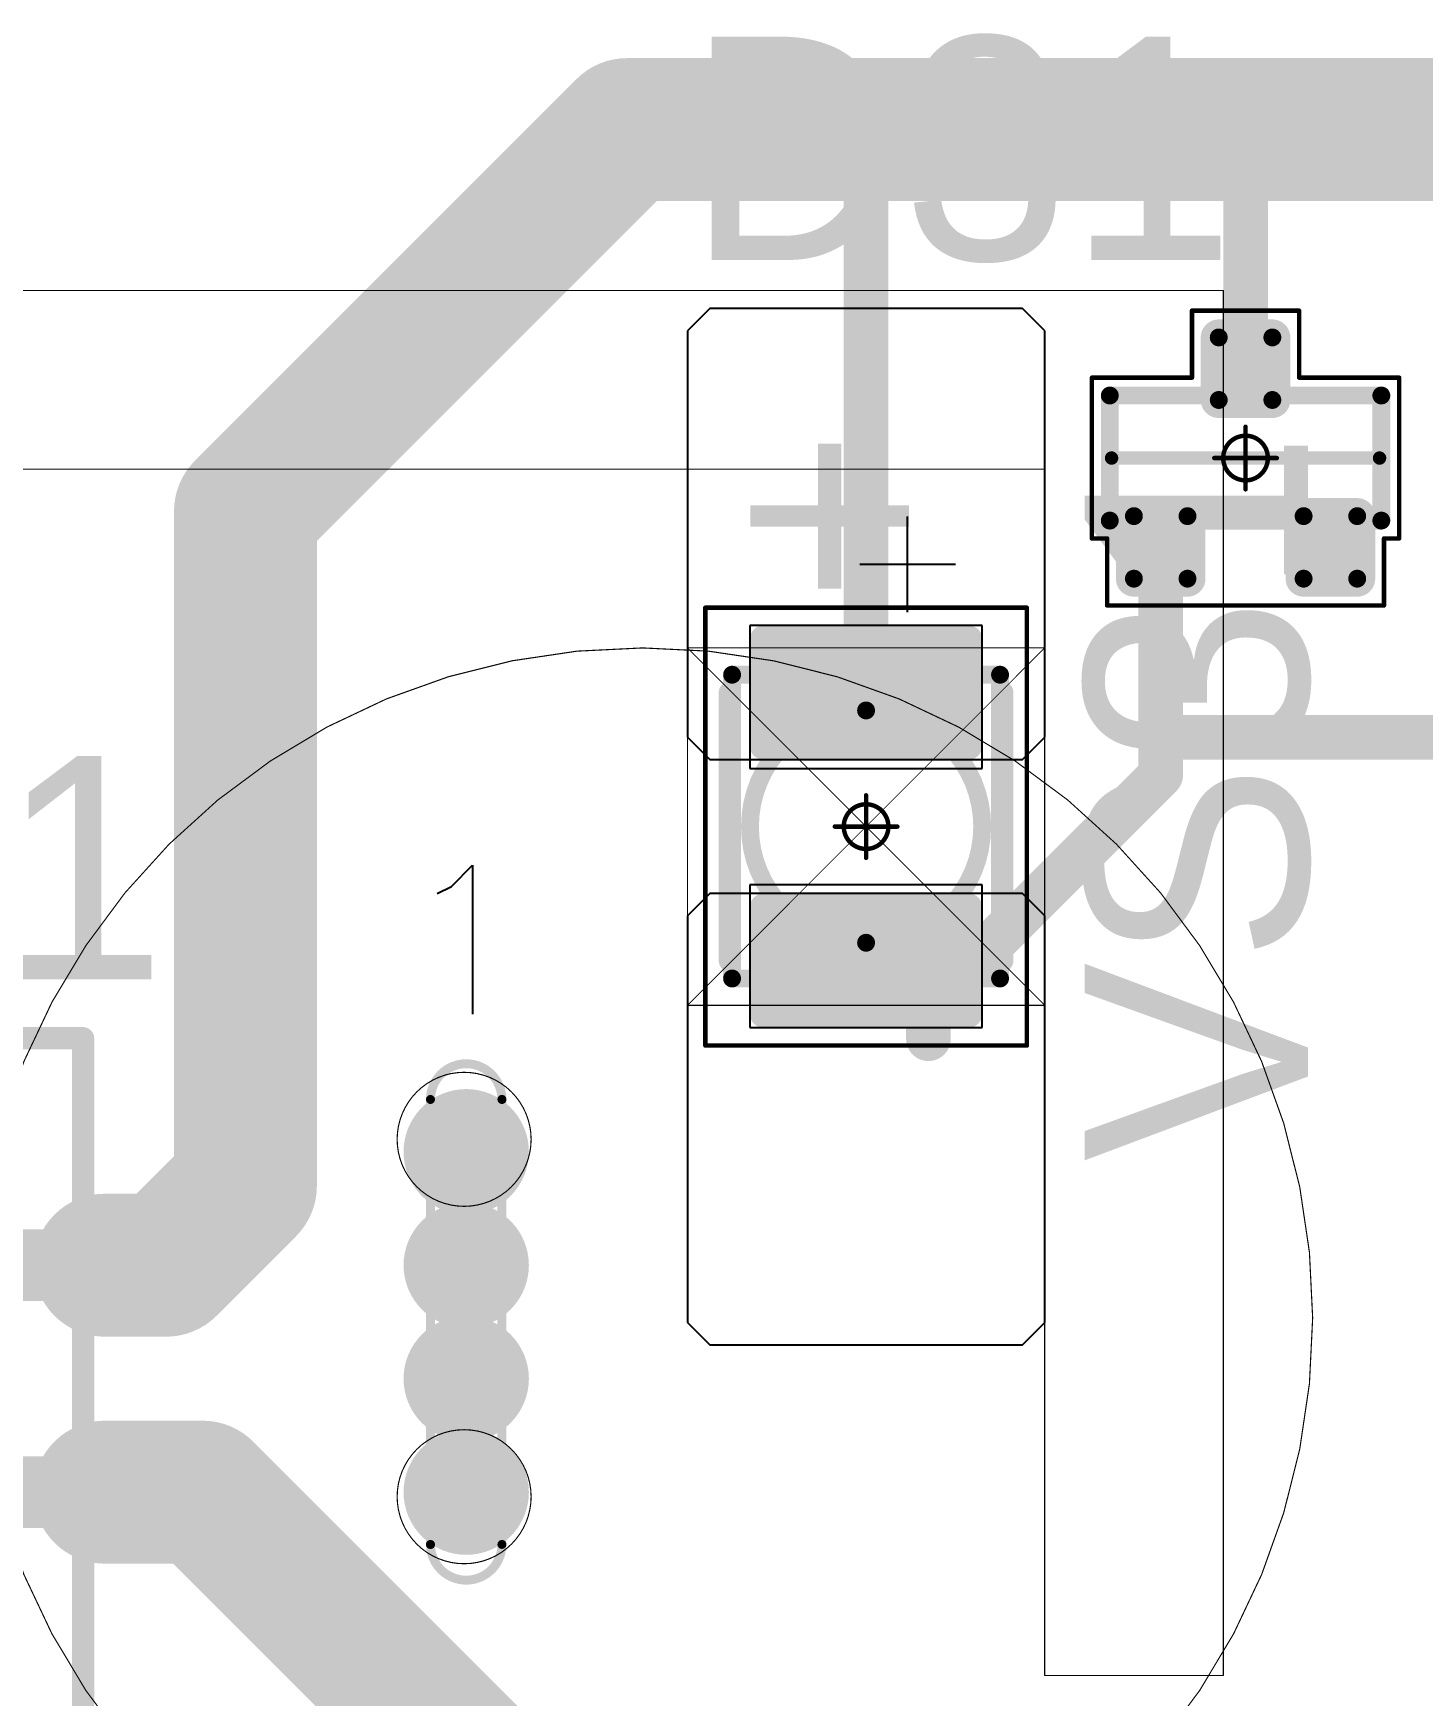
# Model space of a CAD drawing. Header units: millimetres. Extents: x 0 to 273, y 0 to 149.
# Drawn here: x 100.68 to 116.23, y 119.27 to 137.88 of the extents above; entities that cross this region are included whole.
import ezdxf

# ---------------------------------------------------------------- set-up
doc = ezdxf.new("R2010")
doc.units = ezdxf.units.MM
for name, color, linetype in [('BottomLayer', 5, 'Continuous'), ('BottomSolder', 6, 'Continuous'), ('KeepOutLayer', 6, 'Continuous'), ('Mechanical13', 56, 'Continuous'), ('Mechanical15', 56, 'Continuous'), ('Mechanical2', 216, 'Continuous'), ('Mechanical3', 76, 'Continuous'), ('MultiLayer', 9, 'Continuous'), ('PadHoleLayer', 156, 'Continuous'), ('TopLayer', 1, 'Continuous'), ('TopOverlay', 2, 'Continuous'), ('TopPaste', 8, 'Continuous'), ('TopSolder', 216, 'Continuous')]:
    doc.layers.add(name, color=color, linetype=linetype)

# ---------------------------------------------------------------- blocks, each defined once
blk = doc.blocks.new('SOT23_39')
at = {"layer": 'Mechanical13', "const_width": 0.1999996}
for points in [[(-0.7000011399999999, 1.52008078), (-0.7000011399999999, -1.51991822)], [(-0.7000011399999999, 1.52008078), (0.7000011399999999, 1.52008078)], [(0.7000011399999999, 1.52008078), (0.7000011399999999, -1.51991822)], [(-0.7000011399999999, -1.51991822), (0.7000011399999999, -1.51991822)]]:
    blk.add_lwpolyline(points, dxfattribs=at)
at = {"layer": 'Mechanical13', "const_width": 0.0999998}
for points in [[(-0.75000104, 1.52008078, 1), (-0.65000124, 1.52008078, 1)], [(-0.75000104, 1.52008078, 1), (-0.65000124, 1.52008078, 1)], [(0.65000124, 1.52008078, 1), (0.75000104, 1.52008078, 1)], [(0.65000124, 1.52008078, 1), (0.75000104, 1.52008078, 1)], [(-0.75000104, -1.51991822, 1), (-0.65000124, -1.51991822, 1)], [(-0.75000104, -1.51991822, 1), (-0.65000124, -1.51991822, 1)], [(0.65000124, -1.51991822, 1), (0.75000104, -1.51991822, 1)], [(0.65000124, -1.51991822, 1), (0.75000104, -1.51991822, 1)]]:
    blk.add_lwpolyline(points, format="xyb", close=True, dxfattribs=at)
at = {"layer": 'Mechanical15', "const_width": 0.0499999}
for points in [[(-0.90000074, 1.72008038), (0.90000074, 1.72008038)], [(-0.90000074, 1.72008038), (-0.90000074, 1.55008072)], [(0.90000074, 1.72008038), (0.90000074, 0.6000800799999999)], [(-1.64999924, 1.55008072), (-0.90000074, 1.55008072)], [(-1.64999924, 1.55008072), (-1.64999924, -1.54991816)], [(0.90000074, 0.6000800799999999), (1.64999924, 0.6000800799999999)], [(1.64999924, 0.6000800799999999), (1.64999924, -0.59991752)], [(0, 0.35007804), (0, -0.34991802)], [(-0.3499993, 8.128e-05), (0.3499993, 8.128e-05)], [(0.90000074, -0.59991752), (0.90000074, -1.71991782)], [(0.90000074, -0.59991752), (1.64999924, -0.59991752)], [(-1.64999924, -1.54991816), (-0.90000074, -1.54991816)], [(-0.90000074, -1.54991816), (-0.90000074, -1.71991782)], [(-0.90000074, -1.71991782), (0.90000074, -1.71991782)]]:
    blk.add_lwpolyline(points, dxfattribs=at)
at = {"layer": 'Mechanical15'}
for points, const_width in [([(-0.9125000799999999, 1.72008038, 1), (-0.8875014, 1.72008038, 1)], 0.02499868), ([(-0.9125000799999999, 1.72008038, 1), (-0.8875014, 1.72008038, 1)], 0.02499868), ([(0.8875014, 1.72008038, 1), (0.9125000799999999, 1.72008038, 1)], 0.02499868), ([(0.8875014, 1.72008038, 1), (0.9125000799999999, 1.72008038, 1)], 0.02499868), ([(-1.66249858, 1.55008072, 1), (-1.6374999, 1.55008072, 1)], 0.02499868), ([(-1.66249858, 1.55008072, 1), (-1.6374999, 1.55008072, 1)], 0.02499868), ([(-0.9125000799999999, 1.55008072, 1), (-0.8875014, 1.55008072, 1)], 0.02499868), ([(-0.9125000799999999, 1.55008072, 1), (-0.8875014, 1.55008072, 1)], 0.02499868), ([(0.8875014, 0.6000800799999999, 1), (0.9125000799999999, 0.6000800799999999, 1)], 0.02499868), ([(0.8875014, 0.6000800799999999, 1), (0.9125000799999999, 0.6000800799999999, 1)], 0.02499868), ([(1.6374999, 0.6000800799999999, 1), (1.66249858, 0.6000800799999999, 1)], 0.02499868), ([(1.6374999, 0.6000800799999999, 1), (1.66249858, 0.6000800799999999, 1)], 0.02499868), ([(-0.01249934, 0.35007804, 1), (0.01249934, 0.35007804, 1)], 0.02499868), ([(0.2499995, 8.382e-05, 1), (-0.2499995, 8.382e-05, 1)], 0.0499999), ([(-0.36249864, 8.128e-05, 1), (-0.33749996, 8.128e-05, 1)], 0.02499868), ([(-0.26249884, 8.382e-05, 1), (-0.23750016, 8.382e-05, 1)], 0.02499868), ([(0.23750016, 8.382e-05, 1), (0.26249884, 8.382e-05, 1)], 0.02499868), ([(0.33749996, 8.128e-05, 1), (0.36249864, 8.128e-05, 1)], 0.02499868), ([(-0.01249934, -0.34991802, 1), (0.01249934, -0.34991802, 1)], 0.02499868), ([(0.8875014, -0.59991752, 1), (0.9125000799999999, -0.59991752, 1)], 0.02499868), ([(0.8875014, -0.59991752, 1), (0.9125000799999999, -0.59991752, 1)], 0.02499868), ([(1.6374999, -0.59991752, 1), (1.66249858, -0.59991752, 1)], 0.02499868), ([(1.6374999, -0.59991752, 1), (1.66249858, -0.59991752, 1)], 0.02499868), ([(-1.66249858, -1.54991816, 1), (-1.6374999, -1.54991816, 1)], 0.02499868), ([(-1.66249858, -1.54991816, 1), (-1.6374999, -1.54991816, 1)], 0.02499868), ([(-0.9125000799999999, -1.54991816, 1), (-0.8875014, -1.54991816, 1)], 0.02499868), ([(-0.9125000799999999, -1.54991816, 1), (-0.8875014, -1.54991816, 1)], 0.02499868), ([(-0.9125000799999999, -1.71991782, 1), (-0.8875014, -1.71991782, 1)], 0.02499868), ([(-0.9125000799999999, -1.71991782, 1), (-0.8875014, -1.71991782, 1)], 0.02499868), ([(0.8875014, -1.71991782, 1), (0.9125000799999999, -1.71991782, 1)], 0.02499868), ([(0.8875014, -1.71991782, 1), (0.9125000799999999, -1.71991782, 1)], 0.02499868)]:
    blk.add_lwpolyline(points, format="xyb", close=True, dxfattribs=dict(at, const_width=const_width))
at = {"layer": 'TopLayer', "const_width": 0.0999998}
for points in [[(-1.39999974, 1.25008132, 1), (-1.29999994, 1.25008132, 1)], [(-0.7000011399999999, 1.25008132, 1), (-0.6000013399999999, 1.25008132, 1)], [(-1.39999974, 0.65008252, 1), (-1.29999994, 0.65008252, 1)], [(-0.7000011399999999, 0.65008252, 1), (-0.6000013399999999, 0.65008252, 1)], [(0.6000013399999999, 0.30008068, 1), (0.7000011399999999, 0.30008068, 1)], [(1.29999994, 0.30008068, 1), (1.39999974, 0.30008068, 1)], [(0.6000013399999999, -0.29991812, 1), (0.7000011399999999, -0.29991812, 1)], [(1.29999994, -0.29991812, 1), (1.39999974, -0.29991812, 1)], [(-1.39999974, -0.64991996, 1), (-1.29999994, -0.64991996, 1)], [(-0.7000011399999999, -0.64991996, 1), (-0.6000013399999999, -0.64991996, 1)], [(-1.39999974, -1.24991876, 1), (-1.29999994, -1.24991876, 1)], [(-0.7000011399999999, -1.24991876, 1), (-0.6000013399999999, -1.24991876, 1)]]:
    blk.add_lwpolyline(points, format="xyb", close=True, dxfattribs=at)
at = {"layer": 'TopLayer'}
for points in [[(-1.34999984, 1.35008112), (-1.34999984, 0.55008272), (-0.65000124, 1.35008112), (-0.65000124, 0.55008272)], [(-1.44999964, 1.25008132), (-1.44999964, 0.65008252), (-0.55000144, 1.25008132), (-0.55000144, 0.65008252)], [(0.65000124, 0.40008048), (0.65000124, -0.39991792), (1.34999984, 0.40008048), (1.34999984, -0.39991792)], [(0.55000144, 0.30008068), (0.55000144, -0.29991812), (1.44999964, 0.30008068), (1.44999964, -0.29991812)], [(-1.34999984, -0.54992016), (-1.34999984, -1.34991856), (-0.65000124, -0.54992016), (-0.65000124, -1.34991856)], [(-1.44999964, -0.64991996), (-1.44999964, -1.24991876), (-0.55000144, -0.64991996), (-0.55000144, -1.24991876)]]:
    blk.add_solid(points, dxfattribs=at)
at = {"layer": 'TopOverlay', "const_width": 0.1499997}
blk.add_lwpolyline([(0, 1.50000208), (0, -1.50000208)], dxfattribs=at)
at = {"layer": 'TopOverlay', "const_width": 0.07499858}
for points in [[(-0.03750056, 1.50000208, 1), (0.03750056, 1.50000208, 1)], [(-0.03750056, -1.50000208, 1), (0.03750056, -1.50000208, 1)]]:
    blk.add_lwpolyline(points, format="xyb", close=True, dxfattribs=at)
at = {"layer": 'TopPaste', "const_width": 0.07499858}
for points in [[(-1.38749786, 1.25008132, 1), (-1.31250182, 1.25008132, 1)], [(-0.68749926, 1.25008132, 1), (-0.61250322, 1.25008132, 1)], [(-1.38749786, 0.65008252, 1), (-1.31250182, 0.65008252, 1)], [(-0.68749926, 0.65008252, 1), (-0.61250322, 0.65008252, 1)], [(0.61250322, 0.30008068, 1), (0.68749926, 0.30008068, 1)], [(1.31250182, 0.30008068, 1), (1.38749786, 0.30008068, 1)], [(0.61250322, -0.29991812, 1), (0.68749926, -0.29991812, 1)], [(1.31250182, -0.29991812, 1), (1.38749786, -0.29991812, 1)], [(-1.38749786, -0.64991996, 1), (-1.31250182, -0.64991996, 1)], [(-0.68749926, -0.64991996, 1), (-0.61250322, -0.64991996, 1)], [(-1.38749786, -1.24991876, 1), (-1.31250182, -1.24991876, 1)], [(-0.68749926, -1.24991876, 1), (-0.61250322, -1.24991876, 1)]]:
    blk.add_lwpolyline(points, format="xyb", close=True, dxfattribs=at)
at = {"layer": 'TopPaste'}
for points in [[(-1.34999984, 1.3250799), (-1.34999984, 0.57508394), (-0.65000124, 1.3250799), (-0.65000124, 0.57508394)], [(-1.42499842, 1.25008132), (-1.42499842, 0.65008252), (-0.5750026599999999, 1.25008132), (-0.5750026599999999, 0.65008252)], [(0.65000124, 0.37507926), (0.65000124, -0.3749166999999999), (1.34999984, 0.37507926), (1.34999984, -0.3749166999999999)], [(0.5750026599999999, 0.30008068), (0.5750026599999999, -0.29991812), (1.42499842, 0.30008068), (1.42499842, -0.29991812)], [(-1.42499842, -0.64991996), (-1.42499842, -1.24991876), (-0.5750026599999999, -0.64991996), (-0.5750026599999999, -1.24991876)], [(-1.34999984, -0.57492138), (-1.34999984, -1.32491734), (-0.65000124, -0.57492138), (-0.65000124, -1.32491734)]]:
    blk.add_solid(points, dxfattribs=at)
at = {"layer": 'TopSolder', "const_width": 0.2015998}
for points in [[(-1.45079974, 1.25008132, 1), (-1.24919994, 1.25008132, 1)], [(-0.75080114, 1.25008132, 1), (-0.5492013399999999, 1.25008132, 1)], [(-1.45079974, 0.65008252, 1), (-1.24919994, 0.65008252, 1)], [(-0.75080114, 0.65008252, 1), (-0.5492013399999999, 0.65008252, 1)], [(0.5492013399999999, 0.30008068, 1), (0.75080114, 0.30008068, 1)], [(1.24919994, 0.30008068, 1), (1.45079974, 0.30008068, 1)], [(0.5492013399999999, -0.29991812, 1), (0.75080114, -0.29991812, 1)], [(1.24919994, -0.29991812, 1), (1.45079974, -0.29991812, 1)], [(-1.45079974, -0.64991996, 1), (-1.24919994, -0.64991996, 1)], [(-0.75080114, -0.64991996, 1), (-0.5492013399999999, -0.64991996, 1)], [(-1.45079974, -1.24991876, 1), (-1.24919994, -1.24991876, 1)], [(-0.75080114, -1.24991876, 1), (-0.5492013399999999, -1.24991876, 1)]]:
    blk.add_lwpolyline(points, format="xyb", close=True, dxfattribs=at)
at = {"layer": 'TopSolder'}
for points in [[(-1.34999984, 1.45168112), (-1.34999984, 0.44848272), (-0.65000124, 1.45168112), (-0.65000124, 0.44848272)], [(-1.55159964, 1.25008132), (-1.55159964, 0.65008252), (-0.4484014399999999, 1.25008132), (-0.4484014399999999, 0.65008252)], [(0.65000124, 0.50168048), (0.65000124, -0.50151792), (1.34999984, 0.50168048), (1.34999984, -0.50151792)], [(0.4484014399999999, 0.30008068), (0.4484014399999999, -0.29991812), (1.55159964, 0.30008068), (1.55159964, -0.29991812)], [(-1.34999984, -0.44832016), (-1.34999984, -1.45151856), (-0.65000124, -0.44832016), (-0.65000124, -1.45151856)], [(-1.55159964, -0.64991996), (-1.55159964, -1.24991876), (-0.4484014399999999, -0.64991996), (-0.4484014399999999, -1.24991876)]]:
    blk.add_solid(points, dxfattribs=at)
blk = doc.blocks.new('BAND4_70')
at = {"layer": 'BottomLayer', "const_width": 0.5999987999999999}
for points in [[(-0.2999994, 6.82999904, 1), (0.2999994, 6.82999904, 1)], [(0.9700006, 6.82999904, 1), (1.5699994, 6.82999904, 1)], [(2.24000314, 6.82999904, 1), (2.84000194, 6.82999904, 1)], [(3.5100006, 6.82999904, 1), (4.1099994, 6.82999904, 1)]]:
    blk.add_lwpolyline(points, format="xyb", close=True, dxfattribs=at)
at = {"layer": 'BottomSolder', "const_width": 0.7015988}
for points in [[(-0.3507994, 6.82999904, 1), (0.3507994, 6.82999904, 1)], [(0.9192005999999999, 6.82999904, 1), (1.6207994, 6.82999904, 1)], [(2.18920314, 6.82999904, 1), (2.89080194, 6.82999904, 1)], [(3.4592006, 6.82999904, 1), (4.1607994, 6.82999904, 1)]]:
    blk.add_lwpolyline(points, format="xyb", close=True, dxfattribs=at)
at = {"layer": 'KeepOutLayer', "const_width": 0.0999998}
for points in [[(-0.58499756, 6.4299973, -0.9999999999999999), (-0.58499756, 7.230000779999999)], [(4.3950001, 7.22999824, -0.9999999999999999), (4.3950001, 6.429999839999999)]]:
    blk.add_lwpolyline(points, format="xyb", dxfattribs=at)
for points in [[(4.3950001, 7.230000779999999), (-0.5850000999999999, 7.23000332)], [(4.3950001, 6.429999839999999), (-0.58499756, 6.429999839999999)]]:
    blk.add_lwpolyline(points, dxfattribs=at)
at = {"layer": 'KeepOutLayer', "const_width": 0.0499999}
for points in [[(-0.60999878, 7.23000332, 1), (-0.56000142, 7.23000332, 1)], [(-0.60999624, 7.230000779999999, 1), (-0.55999888, 7.230000779999999, 1)], [(4.370001419999999, 7.230000779999999, 1), (4.419998779999999, 7.230000779999999, 1)], [(4.370001419999999, 7.22999824, 1), (4.419998779999999, 7.22999824, 1)], [(-0.60999624, 6.429999839999999, 1), (-0.55999888, 6.429999839999999, 1)], [(-0.60999624, 6.4299973, 1), (-0.55999888, 6.4299973, 1)], [(4.370001419999999, 6.429999839999999, 1), (4.419998779999999, 6.429999839999999, 1)], [(4.370001419999999, 6.429999839999999, 1), (4.419998779999999, 6.429999839999999, 1)]]:
    blk.add_lwpolyline(points, format="xyb", close=True, dxfattribs=at)
at = {"layer": 'MultiLayer', "const_width": 0.5999987999999999}
for points in [[(-0.2999994, 6.82999904, 1), (0.2999994, 6.82999904, 1)], [(0.9700006, 6.82999904, 1), (1.5699994, 6.82999904, 1)], [(2.24000314, 6.82999904, 1), (2.84000194, 6.82999904, 1)], [(3.5100006, 6.82999904, 1), (4.1099994, 6.82999904, 1)]]:
    blk.add_lwpolyline(points, format="xyb", close=True, dxfattribs=at)
at = {"layer": 'PadHoleLayer', "const_width": 0.5999987999999999}
for points in [[(-0.2999994, 6.82999904, 1), (0.2999994, 6.82999904, 1)], [(0.9700006, 6.82999904, 1), (1.5699994, 6.82999904, 1)], [(2.24000314, 6.82999904, 1), (2.84000194, 6.82999904, 1)], [(3.5100006, 6.82999904, 1), (4.1099994, 6.82999904, 1)]]:
    blk.add_lwpolyline(points, format="xyb", close=True, dxfattribs=at)
at = {"layer": 'TopLayer'}
for points, const_width in [([(-0.2999994, 6.82999904, 1), (0.2999994, 6.82999904, 1)], 0.5999987999999999), ([(0.9700006, 6.82999904, 1), (1.5699994, 6.82999904, 1)], 0.5999987999999999), ([(2.24000314, 6.82999904, 1), (2.84000194, 6.82999904, 1)], 0.5999987999999999), ([(3.5100006, 6.82999904, 1), (4.1099994, 6.82999904, 1)], 0.5999987999999999), ([(-0.22750018, 1.01999796, 1), (0.22750018, 1.01999796, 1)], 0.4550003599999999), ([(1.04249982, 1.01999796, 1), (1.49750018, 1.01999796, 1)], 0.4550003599999999), ([(2.31250236, 1.01999796, 1), (2.76750272, 1.01999796, 1)], 0.4550003599999999), ([(3.58249982, 1.01999796, 1), (4.03750018, 1.01999796, 1)], 0.4550003599999999), ([(-0.22750018, -1.01999796, 1), (0.22750018, -1.01999796, 1)], 0.4550003599999999), ([(1.04249982, -1.01999796, 1), (1.49750018, -1.01999796, 1)], 0.4550003599999999), ([(2.31250236, -1.01999796, 1), (2.76750272, -1.01999796, 1)], 0.4550003599999999), ([(3.58249982, -1.01999796, 1), (4.03750018, -1.01999796, 1)], 0.4550003599999999)]:
    blk.add_lwpolyline(points, format="xyb", close=True, dxfattribs=dict(at, const_width=const_width))
at = {"layer": 'TopLayer', "const_width": 0.9100007199999999}
for points in [[(0, 1.01999796), (0, -1.01999796)], [(1.27, 1.01999796), (1.27, -1.01999796)], [(2.54000254, 1.01999796), (2.54000254, -1.01999796)], [(3.81, 1.01999796), (3.81, -1.01999796)]]:
    blk.add_lwpolyline(points, dxfattribs=at)
at = {"layer": 'TopOverlay', "const_width": 0.2499995}
for points in [[(-1.27, -2.54), (-1.27, 2.54)], [(6.35, 2.54), (-1.27, 2.54)], [(6.35, -2.54), (6.35, 2.54)], [(6.35, -2.54), (-1.27, -2.54)]]:
    blk.add_lwpolyline(points, dxfattribs=at)
at = {"layer": 'TopOverlay', "const_width": 0.12499848}
for points in [[(-1.33249924, 2.54, 1), (-1.20750076, 2.54, 1)], [(-1.33249924, 2.54, 1), (-1.20750076, 2.54, 1)], [(6.287500759999999, 2.54, 1), (6.412499239999999, 2.54, 1)], [(6.287500759999999, 2.54, 1), (6.412499239999999, 2.54, 1)], [(-1.33249924, -2.54, 1), (-1.20750076, -2.54, 1)], [(-1.33249924, -2.54, 1), (-1.20750076, -2.54, 1)], [(6.287500759999999, -2.54, 1), (6.412499239999999, -2.54, 1)], [(6.287500759999999, -2.54, 1), (6.412499239999999, -2.54, 1)]]:
    blk.add_lwpolyline(points, format="xyb", close=True, dxfattribs=at)
at = {"layer": 'TopPaste', "const_width": 0.8599982799999999}
for points in [[(0, 1.01999796), (0, -1.01999796)], [(1.27, 1.01999796), (1.27, -1.01999796)], [(2.54000254, 1.01999796), (2.54000254, -1.01999796)], [(3.81, 1.01999796), (3.81, -1.01999796)]]:
    blk.add_lwpolyline(points, dxfattribs=at)
at = {"layer": 'TopPaste', "const_width": 0.4299991399999999}
for points in [[(-0.2149983, 1.01999796, 1), (0.2149983, 1.01999796, 1)], [(1.0550017, 1.01999796, 1), (1.4849983, 1.01999796, 1)], [(2.32500424, 1.01999796, 1), (2.75500084, 1.01999796, 1)], [(3.5950017, 1.01999796, 1), (4.0249983, 1.01999796, 1)], [(-0.2149983, -1.01999796, 1), (0.2149983, -1.01999796, 1)], [(1.0550017, -1.01999796, 1), (1.4849983, -1.01999796, 1)], [(2.32500424, -1.01999796, 1), (2.75500084, -1.01999796, 1)], [(3.5950017, -1.01999796, 1), (4.0249983, -1.01999796, 1)]]:
    blk.add_lwpolyline(points, format="xyb", close=True, dxfattribs=at)
at = {"layer": 'TopSolder'}
for points, const_width in [([(-0.3507994, 6.82999904, 1), (0.3507994, 6.82999904, 1)], 0.7015988), ([(0.9192005999999999, 6.82999904, 1), (1.6207994, 6.82999904, 1)], 0.7015988), ([(2.18920314, 6.82999904, 1), (2.89080194, 6.82999904, 1)], 0.7015988), ([(3.4592006, 6.82999904, 1), (4.1607994, 6.82999904, 1)], 0.7015988), ([(-0.27830018, 1.01999796, 1), (0.27830018, 1.01999796, 1)], 0.5566003599999999), ([(0.99169982, 1.01999796, 1), (1.54830018, 1.01999796, 1)], 0.5566003599999999), ([(2.26170236, 1.01999796, 1), (2.81830272, 1.01999796, 1)], 0.5566003599999999), ([(3.53169982, 1.01999796, 1), (4.08830018, 1.01999796, 1)], 0.5566003599999999), ([(-0.27830018, -1.01999796, 1), (0.27830018, -1.01999796, 1)], 0.5566003599999999), ([(0.99169982, -1.01999796, 1), (1.54830018, -1.01999796, 1)], 0.5566003599999999), ([(2.26170236, -1.01999796, 1), (2.81830272, -1.01999796, 1)], 0.5566003599999999), ([(3.53169982, -1.01999796, 1), (4.08830018, -1.01999796, 1)], 0.5566003599999999)]:
    blk.add_lwpolyline(points, format="xyb", close=True, dxfattribs=dict(at, const_width=const_width))
at = {"layer": 'TopSolder', "const_width": 1.11320072}
for points in [[(0, 1.01999796), (0, -1.01999796)], [(1.27, 1.01999796), (1.27, -1.01999796)], [(2.54000254, 1.01999796), (2.54000254, -1.01999796)], [(3.81, 1.01999796), (3.81, -1.01999796)]]:
    blk.add_lwpolyline(points, dxfattribs=at)
blk = doc.blocks.new('T66G_124')
at = {"layer": 'Mechanical13'}
for p, q in [((2.93559992, 0.07119874), (2.93559992, -1.00000054)), ((2.40000028, -0.4644009), (3.47119956, -0.4644009))]:
    blk.add_line(p, q, dxfattribs=at)
at = {"layer": 'Mechanical13', "const_width": 0.1999996}
for points in [[(-1.69999914, 1.49999954), (1.69999914, 1.49999954)], [(-1.69999914, 1.49999954), (-1.69999914, -1.49999954)], [(1.69999914, 1.49999954), (1.69999914, -1.49999954)], [(-1.69999914, -1.49999954), (1.69999914, -1.49999954)]]:
    blk.add_lwpolyline(points, dxfattribs=at)
at = {"layer": 'Mechanical13'}
for points, const_width in [([(-1.74999904, 1.49999954, 1), (-1.64999924, 1.49999954, 1)], 0.0999998), ([(-1.74999904, 1.49999954, 1), (-1.64999924, 1.49999954, 1)], 0.0999998), ([(1.64999924, 1.49999954, 1), (1.74999904, 1.49999954, 1)], 0.0999998), ([(1.64999924, 1.49999954, 1), (1.74999904, 1.49999954, 1)], 0.0999998), ([(1.29999994, 0, 1), (-1.29999994, 0, 1)], 0.1999996), ([(-1.34999984, 0, 1), (-1.25000004, 0, 1)], 0.0999998), ([(1.25000004, 0, 1), (1.34999984, 0, 1)], 0.0999998), ([(-1.74999904, -1.49999954, 1), (-1.64999924, -1.49999954, 1)], 0.0999998), ([(-1.74999904, -1.49999954, 1), (-1.64999924, -1.49999954, 1)], 0.0999998), ([(1.64999924, -1.49999954, 1), (1.74999904, -1.49999954, 1)], 0.0999998), ([(1.64999924, -1.49999954, 1), (1.74999904, -1.49999954, 1)], 0.0999998)]:
    blk.add_lwpolyline(points, format="xyb", close=True, dxfattribs=dict(at, const_width=const_width))
at = {"layer": 'Mechanical15', "const_width": 0.0499999}
for points in [[(-2.45000018, 1.79999894), (-2.45000018, -1.79999894)], [(-2.45000018, 1.79999894), (2.45000018, 1.79999894)], [(2.45000018, 1.79999894), (2.45000018, -1.79999894)], [(0, 0.3499993), (0, -0.3499993)], [(-0.3499993, 0), (0.3499993, 0)], [(-2.45000018, -1.79999894), (2.45000018, -1.79999894)]]:
    blk.add_lwpolyline(points, dxfattribs=at)
at = {"layer": 'Mechanical15'}
for points, const_width in [([(-2.46249952, 1.79999894, 1), (-2.43750084, 1.79999894, 1)], 0.02499868), ([(-2.46249952, 1.79999894, 1), (-2.43750084, 1.79999894, 1)], 0.02499868), ([(2.43750084, 1.79999894, 1), (2.46249952, 1.79999894, 1)], 0.02499868), ([(2.43750084, 1.79999894, 1), (2.46249952, 1.79999894, 1)], 0.02499868), ([(-0.01249934, 0.3499993, 1), (0.01249934, 0.3499993, 1)], 0.02499868), ([(0.2499995, 0, 1), (-0.2499995, 0, 1)], 0.0499999), ([(-0.36249864, 0, 1), (-0.33749996, 0, 1)], 0.02499868), ([(-0.26249884, 0, 1), (-0.23750016, 0, 1)], 0.02499868), ([(0.23750016, 0, 1), (0.26249884, 0, 1)], 0.02499868), ([(0.33749996, 0, 1), (0.36249864, 0, 1)], 0.02499868), ([(-0.01249934, -0.3499993, 1), (0.01249934, -0.3499993, 1)], 0.02499868), ([(-2.46249952, -1.79999894, 1), (-2.43750084, -1.79999894, 1)], 0.02499868), ([(-2.46249952, -1.79999894, 1), (-2.43750084, -1.79999894, 1)], 0.02499868), ([(2.43750084, -1.79999894, 1), (2.46249952, -1.79999894, 1)], 0.02499868), ([(2.43750084, -1.79999894, 1), (2.46249952, -1.79999894, 1)], 0.02499868)]:
    blk.add_lwpolyline(points, format="xyb", close=True, dxfattribs=dict(at, const_width=const_width))
at = {"layer": 'TopLayer'}
for p, q in [((-5.549999059999999, 2.00000108), (-5.8000011, 1.74999904)), ((-1.00000054, 2.00000108), (-5.549999059999999, 2.00000108)), ((-0.75000104, 1.74999904), (-1.00000054, 2.00000108)), ((1.00000054, 2.00000108), (0.75000104, 1.74999904)), ((5.549999059999999, 2.00000108), (1.00000054, 2.00000108)), ((5.8000011, 1.74999904), (5.549999059999999, 2.00000108)), ((-5.8000011, 1.74999904), (-5.8000011, -1.74999904)), ((-0.75000104, -1.74999904), (-0.75000104, 1.74999904)), ((0.75000104, 1.74999904), (0.75000104, -1.74999904)), ((5.8000011, -1.74999904), (5.8000011, 1.74999904)), ((-5.8000011, -1.74999904), (-5.549999059999999, -2.00000108)), ((-1.00000054, -2.00000108), (-0.75000104, -1.74999904)), ((0.75000104, -1.74999904), (1.00000054, -2.00000108)), ((5.549999059999999, -2.00000108), (5.8000011, -1.74999904)), ((-5.549999059999999, -2.00000108), (-1.00000054, -2.00000108)), ((1.00000054, -2.00000108), (5.549999059999999, -2.00000108))]:
    blk.add_line(p, q, dxfattribs=at)
at = {"layer": 'TopLayer', "const_width": 0.1499997}
for points in [[(-2.17499692, 1.15000024, 1), (-2.02499976, 1.15000024, 1)], [(-0.9749993199999999, 1.15000024, 1), (-0.8250021599999999, 1.15000024, 1)], [(0.8250021599999999, 1.15000024, 1), (0.9749993199999999, 1.15000024, 1)], [(2.02499976, 1.15000024, 1), (2.17499692, 1.15000024, 1)], [(-2.17499692, -1.15000024, 1), (-2.02499976, -1.15000024, 1)], [(-0.9749993199999999, -1.15000024, 1), (-0.8250021599999999, -1.15000024, 1)], [(0.8250021599999999, -1.15000024, 1), (0.9749993199999999, -1.15000024, 1)], [(2.02499976, -1.15000024, 1), (2.17499692, -1.15000024, 1)]]:
    blk.add_lwpolyline(points, format="xyb", close=True, dxfattribs=at)
at = {"layer": 'TopLayer'}
for points in [[(-0.75000104, 1.15000024), (-2.24999804, 1.15000024), (-0.75000104, -1.15000024), (-2.24999804, -1.15000024)], [(-0.90000074, 1.29999994), (-2.09999834, 1.29999994), (-0.90000074, -1.29999994), (-2.09999834, -1.29999994)], [(2.24999804, 1.15000024), (0.75000104, 1.15000024), (2.24999804, -1.15000024), (0.75000104, -1.15000024)], [(2.09999834, 1.29999994), (0.90000074, 1.29999994), (2.09999834, -1.29999994), (0.90000074, -1.29999994)]]:
    blk.add_solid(points, dxfattribs=at)
at = {"layer": 'TopOverlay', "const_width": 0.2499995}
for points in [[(-1.49999954, 1.52500076), (1.49999954, 1.52500076)], [(-1.49999954, -1.52500076), (1.49999954, -1.52500076)]]:
    blk.add_lwpolyline(points, dxfattribs=at)
at = {"layer": 'TopOverlay', "const_width": 0.12499848}
for points in [[(-1.56249878, 1.52500076, 1), (-1.4375003, 1.52500076, 1)], [(1.4375003, 1.52500076, 1), (1.56249878, 1.52500076, 1)], [(-1.56249878, -1.52500076, 1), (-1.4375003, -1.52500076, 1)], [(1.4375003, -1.52500076, 1), (1.56249878, -1.52500076, 1)]]:
    blk.add_lwpolyline(points, format="xyb", close=True, dxfattribs=at)
at = {"layer": 'TopPaste', "const_width": 0.12499848}
for points in [[(-2.16249758, 1.15000024, 1), (-2.0374991, 1.15000024, 1)], [(-0.96249998, 1.15000024, 1), (-0.8375015, 1.15000024, 1)], [(0.8375015, 1.15000024, 1), (0.96249998, 1.15000024, 1)], [(2.0374991, 1.15000024, 1), (2.16249758, 1.15000024, 1)], [(-2.16249758, -1.15000024, 1), (-2.0374991, -1.15000024, 1)], [(-0.96249998, -1.15000024, 1), (-0.8375015, -1.15000024, 1)], [(0.8375015, -1.15000024, 1), (0.96249998, -1.15000024, 1)], [(2.0374991, -1.15000024, 1), (2.16249758, -1.15000024, 1)]]:
    blk.add_lwpolyline(points, format="xyb", close=True, dxfattribs=at)
at = {"layer": 'TopPaste'}
for points in [[(-0.7750022599999999, 1.15000024), (-2.22499682, 1.15000024), (-0.7750022599999999, -1.15000024), (-2.22499682, -1.15000024)], [(-0.90000074, 1.27499872), (-2.09999834, 1.27499872), (-0.90000074, -1.27499872), (-2.09999834, -1.27499872)], [(2.22499682, 1.15000024), (0.7750022599999999, 1.15000024), (2.22499682, -1.15000024), (0.7750022599999999, -1.15000024)], [(2.09999834, 1.27499872), (0.90000074, 1.27499872), (2.09999834, -1.27499872), (0.90000074, -1.27499872)]]:
    blk.add_solid(points, dxfattribs=at)
at = {"layer": 'TopSolder'}
for p, q in [((-2.25000058, 1.29999994), (-2.25000058, -1.29999994)), ((-0.65000124, 1.29999994), (-2.25000058, 1.29999994)), ((-0.65000124, -1.29999994), (-0.65000124, 1.29999994)), ((0.65000124, 1.29999994), (0.65000124, -1.29999994)), ((2.25000058, 1.29999994), (0.65000124, 1.29999994)), ((2.25000058, -1.29999994), (2.25000058, 1.29999994)), ((-2.25000058, -1.29999994), (-0.65000124, -1.29999994)), ((0.65000124, -1.29999994), (2.25000058, -1.29999994))]:
    blk.add_line(p, q, dxfattribs=at)
at = {"layer": 'TopOverlay'}
blk.add_text('+', height=2.50000008, dxfattribs=at).set_placement((2.50000008, -0.8000009399999999))

msp = doc.modelspace()

# ---------------------------------------------------------------- linework, layer by layer
at = {"layer": 'Mechanical2'}
for points, const_width in [([(99.00174256, 134.99914326), (114.0017405, 134.99914326)], 0.0127), ([(114.0017405, 119.49914378), (114.0017405, 134.99914326)], 0.0127), ([(99.00174256, 132.99914472), (112.00174196, 132.99914472)], 0.0127), ([(112.00174196, 119.49914378), (112.00174196, 132.99914472)], 0.0127), ([(108.0017398, 130.99917412), (112.00173942, 130.99917412)], 0.0127), ([(108.0017398, 126.9991745), (108.0017398, 130.99917412)], 0.0127), ([(108.0017398, 130.99917666), (112.00174196, 126.9991745)], 0.009999979999999999), ([(108.0017398, 126.9991745), (112.00174196, 130.99917666)], 0.009999979999999999), ([(112.00173942, 126.9991745), (112.00173942, 130.99917412)], 0.0127), ([(108.0017398, 126.9991745), (112.00173942, 126.9991745)], 0.0127), ([(112.00174196, 119.49914378), (114.0017405, 119.49914378)], 0.0127)]:
    msp.add_lwpolyline(points, dxfattribs=dict(at, const_width=const_width))
for points, const_width in [([(113.9985655, 134.99914326, 1), (114.0049155, 134.99914326, 1)], 0.00635), ([(113.9985655, 134.99914326, 1), (114.0049155, 134.99914326, 1)], 0.00635), ([(114.0049155, 134.99914326, 1), (113.9985655, 134.99914326, 1)], 0.00635), ([(113.996978, 134.99914326, 1), (114.000153, 134.99914326, 1)], 0.003175), ([(114.003328, 134.99914326, 1), (114.006503, 134.99914326, 1)], 0.003175), ([(111.99856696, 132.99914472, 1), (112.00491696, 132.99914472, 1)], 0.00635), ([(111.99856696, 132.99914472, 1), (112.00491696, 132.99914472, 1)], 0.00635), ([(115.00166484, 123.49905704, 1), (100.00166436, 123.49905704, 1)], 0.0127), ([(107.9985648, 130.99917412, 1), (108.0049148, 130.99917412, 1)], 0.00635), ([(107.9985648, 130.99917412, 1), (108.0049148, 130.99917412, 1)], 0.00635), ([(107.99924044, 130.99917666, 1), (108.00423916, 130.99917666, 1)], 0.00499872), ([(111.99856442, 130.99917412, 1), (112.00491442, 130.99917412, 1)], 0.00635), ([(111.99856442, 130.99917412, 1), (112.00491442, 130.99917412, 1)], 0.00635), ([(111.9992426, 130.99917666, 1), (112.00424132, 130.99917666, 1)], 0.00499872), ([(107.9985648, 126.9991745, 1), (108.0049148, 126.9991745, 1)], 0.00635), ([(107.9985648, 126.9991745, 1), (108.0049148, 126.9991745, 1)], 0.00635), ([(107.99924044, 126.9991745, 1), (108.00423916, 126.9991745, 1)], 0.00499872), ([(111.99856442, 126.9991745, 1), (112.00491442, 126.9991745, 1)], 0.00635), ([(111.99856442, 126.9991745, 1), (112.00491442, 126.9991745, 1)], 0.00635), ([(111.9992426, 126.9991745, 1), (112.00424132, 126.9991745, 1)], 0.00499872), ([(106.25166964, 125.49905304, 1), (104.75166756, 125.49905304, 1)], 0.0127), ([(104.74849256, 125.49905304, 1), (104.75484256, 125.49905304, 1)], 0.00635), ([(106.24849464, 125.49905304, 1), (106.25484464, 125.49905304, 1)], 0.00635), ([(114.99848984, 123.49905704, 1), (115.00483984, 123.49905704, 1)], 0.00635), ([(106.25166964, 121.49906104, 1), (104.75166756, 121.49906104, 1)], 0.0127), ([(104.74849256, 121.49906104, 1), (104.75484256, 121.49906104, 1)], 0.00635), ([(106.24849464, 121.49906104, 1), (106.25484464, 121.49906104, 1)], 0.00635), ([(111.99856696, 119.49914378, 1), (112.00491696, 119.49914378, 1)], 0.00635), ([(111.99856696, 119.49914378, 1), (112.00491696, 119.49914378, 1)], 0.00635), ([(113.9985655, 119.49914378, 1), (114.0049155, 119.49914378, 1)], 0.00635), ([(113.9985655, 119.49914378, 1), (114.0049155, 119.49914378, 1)], 0.00635)]:
    msp.add_lwpolyline(points, format="xyb", close=True, dxfattribs=dict(at, const_width=const_width))
at = {"layer": 'Mechanical3', "const_width": 0.0999998}
for points in [[(105.1249993, 125.9449983, -0.9982204133757807), (105.92500024, 125.94642324)], [(105.92500278, 120.96500064, -0.9982204133757807), (105.12500184, 120.9635757)]]:
    msp.add_lwpolyline(points, format="xyb", dxfattribs=at)
for points in [[(105.1249993, 125.9449983), (105.12500184, 120.96500064)], [(105.92500278, 120.96500064), (105.92500532, 125.94500084)]]:
    msp.add_lwpolyline(points, dxfattribs=at)
at = {"layer": 'Mechanical3', "const_width": 0.0499999}
for points in [[(105.10000062, 125.9449983, 1), (105.14999798, 125.9449983, 1)], [(105.10000062, 125.9449983, 1), (105.14999798, 125.9449983, 1)], [(105.90000156, 125.94642324, 1), (105.94999892, 125.94642324, 1)], [(105.90000664, 125.94500084, 1), (105.950004, 125.94500084, 1)], [(105.10000316, 120.96500064, 1), (105.15000052, 120.96500064, 1)], [(105.10000316, 120.9635757, 1), (105.15000052, 120.9635757, 1)], [(105.9000041, 120.96500064, 1), (105.95000146, 120.96500064, 1)], [(105.9000041, 120.96500064, 1), (105.95000146, 120.96500064, 1)]]:
    msp.add_lwpolyline(points, format="xyb", close=True, dxfattribs=at)
at = {"layer": 'TopLayer'}
for p, q in [((105.35869708, 128.3282676), (105.5967408, 128.56631132)), ((105.5967408, 128.56631132), (105.5967408, 126.9000002)), ((105.20000042, 128.24892054), (105.35869708, 128.3282676))]:
    msp.add_line(p, q, dxfattribs=at)
for points, const_width in [([(103.05325338, 132.52825412), (107.32499998, 136.80000072)], 1.59999934), ([(107.32499998, 136.80000072), (110.07499956, 136.80000072)], 1.59999934), ([(110.07499956, 136.80000072), (114.2500001, 136.80000072)], 1.59999934), ([(114.2500001, 136.80000072), (135.47499956, 136.80000072)], 1.59999934), ([(110.00174088, 136.72674204), (110.07499956, 136.80000072)], 0.499999), ([(110.00174088, 130.49917512), (110.00174088, 136.72674204)], 0.499999), ([(114.2500001, 136.80000072), (114.25026426, 136.79973656)], 0.499999), ([(114.25026426, 134.12418184), (114.25026426, 136.79973656)], 0.499999), ([(103.05325338, 124.97825398), (103.05325338, 132.52825412)], 1.59999934), ([(113.30026362, 129.99999908), (113.30026362, 132.12418076)], 0.499999), ([(113.30026362, 129.57526282), (113.30026362, 129.99999908)], 0.499999), ([(113.30026362, 129.99999908), (118.00256308, 129.99999908)], 0.499999), ([(110.69999958, 126.97499878), (113.30026362, 129.57526282)], 0.499999), ([(110.69999958, 126.62499948), (110.69999958, 126.97499878)], 0.499999), ([(102.16500014, 124.09000074), (103.05325338, 124.97825398)], 1.59999934), ([(101.48000278, 124.09000074), (102.16500014, 124.09000074)], 1.59999934), ([(98.69500199999999, 124.09000074), (101.48000278, 124.09000074)], 0.8000009399999999), ([(101.48000278, 121.55000074), (102.57500186, 121.55000074)], 1.59999934), ([(102.57500186, 121.55000074), (105.87500288, 118.24999972)], 1.59999934), ([(98.69500199999999, 121.55000074), (101.48000278, 121.55000074)], 0.8000009399999999)]:
    msp.add_lwpolyline(points, dxfattribs=dict(at, const_width=const_width))
for points, const_width in [([(106.92500078, 136.80000072, 1), (107.72499918, 136.80000072, 1)], 0.7999984), ([(106.92500078, 136.80000072, 1), (107.72499918, 136.80000072, 1)], 0.7999984), ([(109.67500036, 136.80000072, 1), (110.47499876, 136.80000072, 1)], 0.7999984), ([(109.67500036, 136.80000072, 1), (110.47499876, 136.80000072, 1)], 0.7999984), ([(113.8500009, 136.80000072, 1), (114.6499993, 136.80000072, 1)], 0.7999984), ([(113.8500009, 136.80000072, 1), (114.6499993, 136.80000072, 1)], 0.7999984), ([(109.8767424, 136.72674204, 1), (110.12673936, 136.72674204, 1)], 0.2499995), ([(109.8767424, 136.72674204, 1), (110.12673936, 136.72674204, 1)], 0.2499995), ([(109.95000108, 136.80000072, 1), (110.19999804, 136.80000072, 1)], 0.2499995), ([(114.12500162, 136.80000072, 1), (114.37499858, 136.80000072, 1)], 0.2499995), ([(114.12526578, 136.79973656, 1), (114.37526274, 136.79973656, 1)], 0.2499995), ([(114.12526578, 136.79973656, 1), (114.37526274, 136.79973656, 1)], 0.2499995), ([(114.12526578, 134.12418184, 1), (114.37526274, 134.12418184, 1)], 0.2499995), ([(102.65325418, 132.52825412, 1), (103.45325258, 132.52825412, 1)], 0.7999984), ([(102.65325418, 132.52825412, 1), (103.45325258, 132.52825412, 1)], 0.7999984), ([(113.17526514, 132.12418076, 1), (113.4252621, 132.12418076, 1)], 0.2499995), ([(109.8767424, 130.49917512, 1), (110.12673936, 130.49917512, 1)], 0.2499995), ([(113.17526514, 129.99999908, 1), (113.4252621, 129.99999908, 1)], 0.2499995), ([(113.17526514, 129.99999908, 1), (113.4252621, 129.99999908, 1)], 0.2499995), ([(113.17526514, 129.99999908, 1), (113.4252621, 129.99999908, 1)], 0.2499995), ([(113.17526514, 129.57526282, 1), (113.4252621, 129.57526282, 1)], 0.2499995), ([(113.17526514, 129.57526282, 1), (113.4252621, 129.57526282, 1)], 0.2499995), ([(110.5750011, 126.97499878, 1), (110.82499806, 126.97499878, 1)], 0.2499995), ([(110.5750011, 126.97499878, 1), (110.82499806, 126.97499878, 1)], 0.2499995), ([(110.5750011, 126.62499948, 1), (110.82499806, 126.62499948, 1)], 0.2499995), ([(102.65325418, 124.97825398, 1), (103.45325258, 124.97825398, 1)], 0.7999984), ([(102.65325418, 124.97825398, 1), (103.45325258, 124.97825398, 1)], 0.7999984), ([(101.08000358, 124.09000074, 1), (101.88000198, 124.09000074, 1)], 0.7999984), ([(101.76500094, 124.09000074, 1), (102.56499934, 124.09000074, 1)], 0.7999984), ([(101.76500094, 124.09000074, 1), (102.56499934, 124.09000074, 1)], 0.7999984), ([(101.28000318, 124.09000074, 1), (101.68000238, 124.09000074, 1)], 0.3999992), ([(101.08000358, 121.55000074, 1), (101.88000198, 121.55000074, 1)], 0.7999984), ([(102.17500266, 121.55000074, 1), (102.97500106, 121.55000074, 1)], 0.7999984), ([(102.17500266, 121.55000074, 1), (102.97500106, 121.55000074, 1)], 0.7999984), ([(101.28000318, 121.55000074, 1), (101.68000238, 121.55000074, 1)], 0.3999992)]:
    msp.add_lwpolyline(points, format="xyb", close=True, dxfattribs=dict(at, const_width=const_width))

# ---------------------------------------------------------------- block references
for name, p, rotation in [('T66G_124', (110.00174088, 128.99917558), 90), ('SOT23_39', (114.25034554, 133.1241813), 90), ('BAND4_70', (98.69500199999999, 125.36000074), 270)]:
    msp.add_blockref(name, p, dxfattribs=dict(rotation=rotation))

# ---------------------------------------------------------------- texts
at = {"layer": 'TopOverlay'}
for s, p in [('D31', (107.99698746, 135.34141842)), ('ST1', (96.03358746, 127.28961842))]:
    msp.add_text(s, height=2.50000008, dxfattribs=at).set_placement(p)
msp.add_text('VS31', height=2.50000008, rotation=90, dxfattribs=at).set_placement((114.95062354, 125.24933548))

doc.saveas('drawing.dxf')
